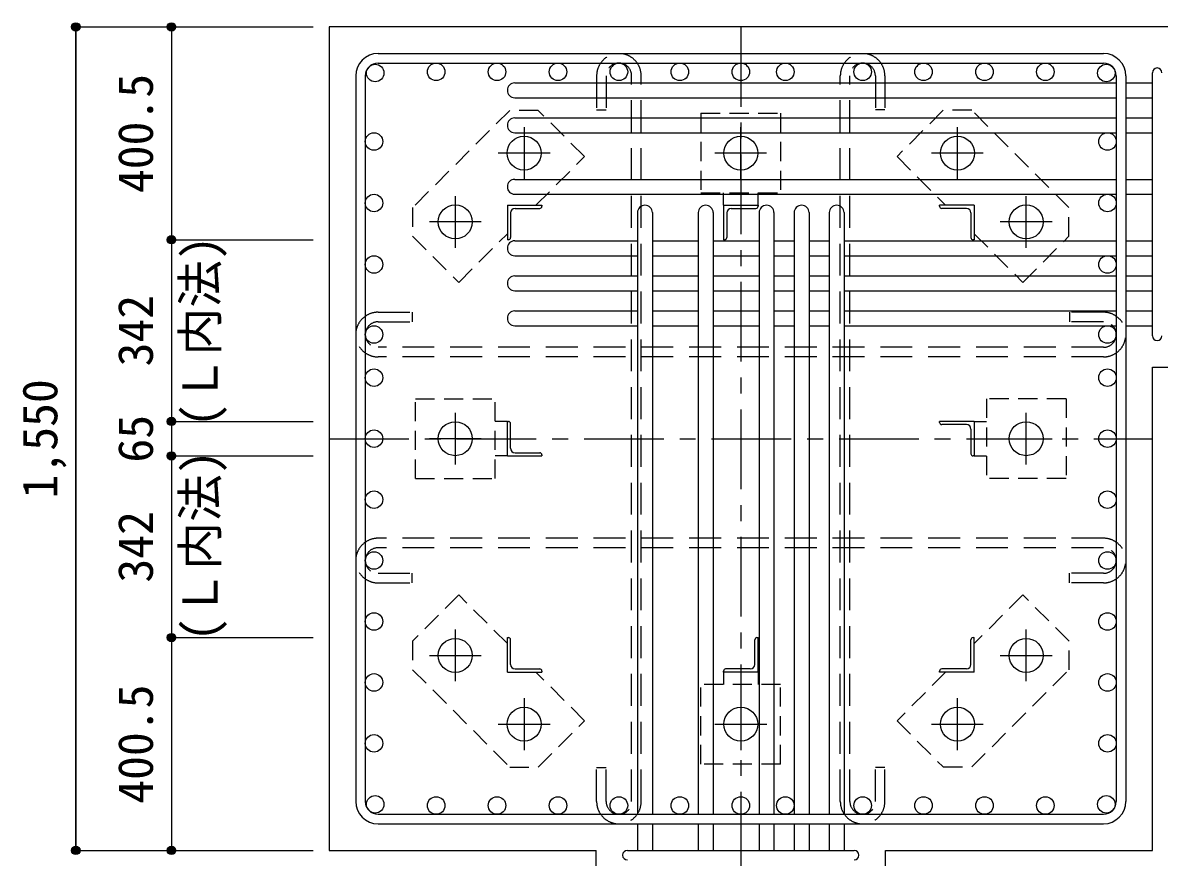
# Model space of a CAD drawing. Units: millimetres at full size, sheet at 1:30. Extents: x -5973 to 5955, y -4195 to 4201.
# Drawn here: x -800 to 1340, y 1668 to 3239 of the extents above; entities that cross this region are included whole.
import ezdxf
from ezdxf.enums import TextEntityAlignment as Align

# ---------------------------------------------------------------- set-up
doc = ezdxf.new("R2010")
doc.units = ezdxf.units.MM
doc.header["$LTSCALE"] = 30
doc.header["$PDMODE"] = 32
doc.header["$PDSIZE"] = 15
for name, pattern in [('CHAIN1', [8, 5, -1, 1, -1]), ('DASHED1', [1.8, 1.2, -0.6]), ('DASHED2', [3, 2, -1])]:
    doc.linetypes.add(name, pattern=pattern)
for name, color, linetype in [('0-1_躯体線', 2, 'Continuous'), ('0-2_アンカーボルト', 4, 'CHAIN1'), ('0-3_立上り筋', 3, 'Continuous'), ('0-4_フープ筋', 7, 'Continuous'), ('0-5_基礎梁筋', 7, 'Continuous'), ('0-6_スタラップ筋', 7, 'Continuous'), ('0-7_文字', 4, 'Continuous'), ('0-9_プレート', 4, 'DASHED1'), ('0-A_アングル', 4, 'Continuous'), ('0-C', 7, 'DASHED2'), ('0-D_寸法', 4, 'Continuous')]:
    doc.layers.add(name, color=color, linetype=linetype)
doc.styles.add('ＭＳ ゴシック', font='')
doc.styles.get('ＭＳ ゴシック').set_extended_font_data('MS Gothic')

msp = doc.modelspace()

# ---------------------------------------------------------------- linework, layer by layer
at = {"layer": '0-1_躯体線'}
for p, q in [((-222.56, 3231.03), (-222.56, 1681.03)), ((1727.44, 3231.03), (-222.56, 3231.03)), ((1327.44, 2590.53), (1727.44, 2590.53)), ((1327.44, 1681.03), (1327.44, 2590.53)), ((-222.56, 1681.03), (279.94, 1681.03)), ((279.94, 1281.03), (279.94, 1681.03)), ((824.94, 1681.03), (1327.44, 1681.03)), ((824.94, 1281.03), (824.94, 1681.03))]:
    msp.add_line(p, q, dxfattribs=at)
at = {"layer": '0-2_アンカーボルト'}
for p, q in [((144.44, 3042.23), (144.44, 2944.73)), ((552.44, 2944.73), (552.44, 3042.23)), ((960.44, 2944.73), (960.44, 3042.23)), ((193.24, 2993.53), (95.74, 2993.53)), ((601.14, 2993.53), (503.64, 2993.53)), ((1009.14, 2993.53), (911.64, 2993.53)), ((14.94, 2912.73), (14.94, 2815.23)), ((1089.94, 2815.23), (1089.94, 2912.73)), ((63.74, 2864.03), (-33.76, 2864.03)), ((1138.64, 2864.03), (1041.14, 2864.03)), ((14.94, 2504.73), (14.94, 2407.23)), ((1089.94, 2407.33), (1089.94, 2504.83)), ((63.74, 2456.03), (-33.76, 2456.03)), ((1041.14, 2456.03), (1138.64, 2456.03)), ((14.94, 2096.83), (14.94, 1999.33)), ((1089.94, 1999.33), (1089.94, 2096.83)), ((-33.76, 2048.03), (63.74, 2048.03)), ((1041.14, 2048.03), (1138.64, 2048.03)), ((144.44, 1967.33), (144.44, 1869.83)), ((552.44, 1967.33), (552.44, 1869.83)), ((960.44, 1869.83), (960.44, 1967.33)), ((95.74, 1918.53), (193.24, 1918.53)), ((503.74, 1918.53), (601.24, 1918.53)), ((911.64, 1918.53), (1009.14, 1918.53))]:
    msp.add_line(p, q, dxfattribs=at)
at = {"layer": '0-2_アンカーボルト', "color": 3, "linetype": 'Continuous'}
for centre in [(144.44, 2993.53), (552.44, 2993.53), (960.44, 2993.53), (14.94, 2864.03), (1089.94, 2864.03), (14.94, 2456.03), (1089.94, 2456.03), (14.94, 2048.03), (1089.94, 2048.03), (144.44, 1918.53), (552.44, 1918.53), (960.44, 1918.53)]:
    msp.add_circle(centre, 32, dxfattribs=at)
at = {"layer": '0-3_立上り筋'}
for centre in [(-135.87, 3144.33), (-21.15, 3146.53), (93.57, 3146.53), (208.28, 3146.53), (323, 3146.53), (437.72, 3146.53), (552.44, 3146.53), (636.44, 3146.53), (781.87, 3146.53), (896.59, 3146.53), (1011.31, 3146.53), (1126.02, 3146.53), (1240.74, 3144.33), (-138.06, 3015.33), (1242.94, 3015.33), (-138.06, 2899.68), (1242.94, 2899.68), (-138.06, 2784.03), (1242.94, 2784.03), (-138.06, 2652.03), (1242.94, 2652.03), (-138.06, 2570.75), (1242.94, 2570.75), (-138.06, 2456.03), (1242.94, 2456.03), (-138.06, 2341.31), (1242.94, 2341.31), (-138.06, 2226.6), (1242.94, 2226.6), (-138.06, 2111.88), (1242.94, 2111.88), (-138.06, 1997.16), (1242.94, 1997.16), (-138.06, 1882.44), (1242.94, 1882.44), (-135.87, 1767.73), (-21.15, 1765.53), (93.57, 1765.53), (208.28, 1765.53), (323, 1765.53), (437.72, 1765.53), (552.44, 1765.53), (636.44, 1765.53), (781.87, 1765.53), (896.59, 1765.53), (1011.31, 1765.53), (1126.02, 1765.53), (1240.74, 1767.73)]:
    msp.add_circle(centre, 16.5, dxfattribs=at)
at = {"layer": '0-4_フープ筋'}
for p, q in [((-130.56, 3181.03), (1235.44, 3181.03)), ((-130.56, 3163.03), (1235.44, 3163.03)), ((-172.56, 3139.03), (-172.56, 1773.03)), ((-154.56, 3139.03), (-154.56, 1773.03)), ((1259.44, 3139.03), (1259.44, 1773.03)), ((1277.44, 3139.03), (1277.44, 1773.03)), ((-130.56, 1749.03), (1235.44, 1749.03)), ((-130.56, 1731.03), (1235.44, 1731.03))]:
    msp.add_line(p, q, dxfattribs=at)
for centre, radius, start, end in [((-130.56, 3139.03), 42, 90, 180), ((1235.44, 3139.03), 42, 0, 90), ((-130.56, 3139.03), 24, 90, 180), ((1235.44, 3139.03), 24, 0, 90), ((-130.56, 1773.03), 42, 180, 270), ((-130.56, 1773.03), 24, 180, 270), ((1235.44, 1773.03), 42, 270, 0), ((1235.44, 1773.03), 24, 270, 0)]:
    msp.add_arc(centre, radius, start, end, dxfattribs=at)
at = {"layer": '0-5_基礎梁筋'}
for p, q in [((126.94, 3125.83), (1259.44, 3125.83)), ((1277.44, 3125.83), (1327.44, 3125.83)), ((126.94, 3097.83), (1259.44, 3097.83)), ((1277.44, 3097.83), (1327.44, 3097.83)), ((126.94, 3059.83), (1259.44, 3059.83)), ((1277.44, 3059.83), (1327.44, 3059.83)), ((126.94, 3031.83), (1259.44, 3031.83)), ((1277.44, 3031.83), (1327.44, 3031.83)), ((126.94, 2944.18), (1259.44, 2944.18)), ((1277.44, 2944.18), (1327.44, 2944.18)), ((126.94, 2916.18), (1259.44, 2916.18)), ((1277.44, 2916.18), (1327.44, 2916.18)), ((357.94, 2881.53), (357.94, 1749.03)), ((385.94, 2881.53), (385.94, 1749.03)), ((472.44, 2881.53), (472.44, 1749.03)), ((500.44, 2881.53), (500.44, 1749.03)), ((586.94, 2881.53), (586.94, 1749.03)), ((614.94, 2881.53), (614.94, 1749.03)), ((652.94, 2881.53), (652.94, 1749.03)), ((680.94, 2881.53), (680.94, 1749.03)), ((718.94, 2881.53), (718.94, 1749.03)), ((746.94, 2881.53), (746.94, 1749.03)), ((126.94, 2828.53), (357.94, 2828.53)), ((385.94, 2828.53), (472.44, 2828.53)), ((500.44, 2828.53), (586.94, 2828.53)), ((614.94, 2828.53), (652.94, 2828.53)), ((680.94, 2828.53), (718.94, 2828.53)), ((746.94, 2828.53), (1259.44, 2828.53)), ((1277.44, 2828.53), (1327.44, 2828.53)), ((126.94, 2800.53), (357.94, 2800.53)), ((385.94, 2800.53), (472.44, 2800.53)), ((500.44, 2800.53), (586.94, 2800.53)), ((614.94, 2800.53), (652.94, 2800.53)), ((680.94, 2800.53), (718.94, 2800.53)), ((746.94, 2800.53), (1259.44, 2800.53)), ((1277.44, 2800.53), (1327.44, 2800.53)), ((126.94, 2762.53), (357.94, 2762.53)), ((385.94, 2762.53), (472.44, 2762.53)), ((500.44, 2762.53), (586.94, 2762.53)), ((614.94, 2762.53), (652.94, 2762.53)), ((680.94, 2762.53), (718.94, 2762.53)), ((746.94, 2762.53), (1259.44, 2762.53)), ((1277.44, 2762.53), (1327.44, 2762.53)), ((126.94, 2734.53), (357.94, 2734.53)), ((385.94, 2734.53), (472.44, 2734.53)), ((500.44, 2734.53), (586.94, 2734.53)), ((614.94, 2734.53), (652.94, 2734.53)), ((680.94, 2734.53), (718.94, 2734.53)), ((746.94, 2734.53), (1259.44, 2734.53)), ((1277.44, 2734.53), (1327.44, 2734.53)), ((126.94, 2696.53), (357.94, 2696.53)), ((385.94, 2696.53), (472.44, 2696.53)), ((500.44, 2696.53), (586.94, 2696.53)), ((614.94, 2696.53), (652.94, 2696.53)), ((680.94, 2696.53), (718.94, 2696.53)), ((746.94, 2696.53), (1259.44, 2696.53)), ((1277.44, 2696.53), (1327.44, 2696.53)), ((126.94, 2668.53), (357.94, 2668.53)), ((385.94, 2668.53), (472.44, 2668.53)), ((500.44, 2668.53), (586.94, 2668.53)), ((614.94, 2668.53), (652.94, 2668.53)), ((680.94, 2668.53), (718.94, 2668.53)), ((746.94, 2668.53), (1259.44, 2668.53)), ((1277.44, 2668.53), (1327.44, 2668.53)), ((357.94, 1731.03), (357.94, 1681.03)), ((385.94, 1731.03), (385.94, 1681.03)), ((472.44, 1731.03), (472.44, 1681.03)), ((500.44, 1731.03), (500.44, 1681.03)), ((586.94, 1731.03), (586.94, 1681.03)), ((614.94, 1731.03), (614.94, 1681.03)), ((652.94, 1731.03), (652.94, 1681.03)), ((680.94, 1731.03), (680.94, 1681.03)), ((718.94, 1731.03), (718.94, 1681.03)), ((746.94, 1731.03), (746.94, 1681.03))]:
    msp.add_line(p, q, dxfattribs=at)
for centre, start, end in [((126.94, 3111.83), 90, 270), ((126.94, 3045.83), 90, 270), ((126.94, 2930.18), 90, 270), ((371.94, 2881.53), 0, 180), ((486.44, 2881.53), 0, 180), ((600.94, 2881.53), 0, 180), ((666.94, 2881.53), 0, 180), ((732.94, 2881.53), 0, 180), ((126.94, 2814.53), 90, 270), ((126.94, 2748.53), 90, 270), ((126.94, 2682.53), 90, 270)]:
    msp.add_arc(centre, 14, start, end, dxfattribs=at)
at = {"layer": '0-6_スタラップ筋'}
for p, q in [((1327.44, 2649.53), (1327.44, 3144.83)), ((338.94, 1681.03), (765.94, 1681.03))]:
    msp.add_line(p, q, dxfattribs=at)
for centre, start, end in [((1336.44, 3144.83), 0, 180), ((1336.44, 2649.53), 180, 0), ((338.94, 1672.03), 90, 270), ((765.94, 1672.03), 270, 90)]:
    msp.add_arc(centre, 9, start, end, dxfattribs=at)
at = {"layer": '0-9_プレート'}
for p, q in [((258.24, 2987.13), (171.24, 3074.03)), ((477.44, 3068.53), (477.44, 2918.53)), ((166.64, 2895.53), (258.24, 2987.13)), ((477.44, 2918.53), (627.44, 2918.53)), ((519.94, 2895.53), (519.94, 2918.53)), ((584.94, 2895.53), (584.94, 2918.53)), ((991.94, 2841.83), (1083.54, 2750.23)), ((1083.54, 2750.23), (1170.44, 2837.23)), ((89.94, 2381.03), (89.94, 2531.03)), ((1164.94, 2531.03), (1014.94, 2531.03)), ((1014.94, 2531.03), (1014.94, 2381.03)), ((112.94, 2488.53), (89.94, 2488.53)), ((991.94, 2488.53), (1014.94, 2488.53)), ((112.94, 2423.53), (89.94, 2423.53)), ((991.94, 2423.53), (1014.94, 2423.53)), ((-60.06, 2381.03), (89.94, 2381.03)), ((21.34, 2161.83), (-65.56, 2074.83)), ((112.94, 2070.23), (21.34, 2161.83)), ((519.94, 2016.53), (519.94, 1993.53)), ((584.94, 2016.53), (584.94, 1993.53)), ((938.24, 2016.53), (846.63, 1924.93)), ((627.44, 1993.53), (477.44, 1993.53)), ((627.44, 1843.53), (627.44, 1993.53)), ((846.63, 1924.93), (933.63, 1838.03))]:
    msp.add_line(p, q, dxfattribs=at)
for points in [[(171.24, 3074.03), (117.54, 3074.03), (-65.66, 2890.93), (-65.66, 2837.23), (21.34, 2750.23), (112.94, 2841.83)], [(477.44, 3068.53), (627.44, 3068.53), (627.44, 2918.53)], [(1170.44, 2837.23), (1170.44, 2890.93), (987.34, 3074.13), (933.64, 3074.13), (846.64, 2987.13), (938.24, 2895.53)], [(-60.06, 2381.03), (-60.06, 2531.03), (89.94, 2531.03)], [(1164.94, 2531.03), (1164.94, 2381.03), (1014.94, 2381.03)], [(933.63, 1838.03), (987.33, 1838.03), (1170.54, 2021.13), (1170.54, 2074.83), (1083.54, 2161.83), (991.94, 2070.23)], [(-65.56, 2074.83), (-65.56, 2021.13), (117.54, 1837.93), (171.24, 1837.93), (258.24, 1924.93), (166.64, 2016.53)], [(627.44, 1843.53), (477.44, 1843.53), (477.44, 1993.53)]]:
    msp.add_lwpolyline(points, dxfattribs=at)
at = {"layer": '0-A_アングル'}
for p, q in [((112.94, 2895.53), (177.94, 2895.53)), ((112.94, 2895.53), (112.94, 2830.53)), ((127.44, 2889.53), (173.94, 2889.53)), ((177.94, 2895.53), (177.94, 2893.53)), ((519.94, 2895.53), (584.94, 2895.53)), ((519.94, 2895.53), (519.94, 2830.53)), ((534.44, 2889.53), (580.94, 2889.53)), ((584.94, 2895.53), (584.94, 2893.53)), ((991.94, 2895.53), (926.94, 2895.53)), ((926.94, 2893.53), (926.94, 2895.53)), ((977.44, 2889.53), (930.94, 2889.53)), ((991.94, 2895.53), (991.94, 2830.53)), ((118.94, 2881.03), (118.94, 2834.53)), ((525.94, 2881.03), (525.94, 2834.53)), ((985.94, 2881.03), (985.94, 2834.53)), ((114.94, 2830.53), (112.94, 2830.53)), ((521.94, 2830.53), (519.94, 2830.53)), ((991.94, 2830.53), (989.94, 2830.53)), ((112.94, 2488.53), (114.94, 2488.53)), ((112.94, 2423.53), (112.94, 2488.53)), ((118.94, 2438.03), (118.94, 2484.53)), ((991.94, 2488.53), (926.94, 2488.53)), ((926.94, 2486.53), (926.94, 2488.53)), ((977.44, 2482.53), (930.94, 2482.53)), ((991.94, 2488.53), (991.94, 2423.53)), ((985.94, 2474.03), (985.94, 2427.53)), ((112.94, 2423.53), (177.94, 2423.53)), ((127.44, 2429.53), (173.94, 2429.53)), ((177.94, 2425.53), (177.94, 2423.53)), ((991.94, 2423.53), (989.94, 2423.53)), ((112.94, 2081.53), (114.94, 2081.53)), ((112.94, 2016.53), (112.94, 2081.53)), ((118.94, 2031.03), (118.94, 2077.53)), ((578.94, 2031.03), (578.94, 2077.53)), ((582.94, 2081.53), (584.94, 2081.53)), ((584.94, 2016.53), (584.94, 2081.53)), ((985.94, 2031.03), (985.94, 2077.53)), ((989.94, 2081.53), (991.94, 2081.53)), ((991.94, 2016.53), (991.94, 2081.53)), ((112.94, 2016.53), (177.94, 2016.53)), ((127.44, 2022.53), (173.94, 2022.53)), ((177.94, 2018.53), (177.94, 2016.53)), ((519.94, 2016.53), (519.94, 2018.53)), ((584.94, 2016.53), (519.94, 2016.53)), ((570.44, 2022.53), (523.94, 2022.53)), ((926.94, 2016.53), (926.94, 2018.53)), ((991.94, 2016.53), (926.94, 2016.53)), ((977.44, 2022.53), (930.94, 2022.53))]:
    msp.add_line(p, q, dxfattribs=at)
for centre, radius, start, end in [((127.44, 2881.03), 8.5, 90, 180), ((173.94, 2893.53), 4, 270, 0), ((534.44, 2881.03), 8.5, 90, 180), ((580.94, 2893.53), 4, 270, 0), ((930.94, 2893.53), 4, 180, 270), ((977.44, 2881.03), 8.5, 0, 90), ((114.94, 2834.53), 4, 270, 0), ((521.94, 2834.53), 4, 270, 0), ((989.94, 2834.53), 4, 180, 270), ((114.94, 2484.53), 4, 0, 90), ((930.94, 2486.53), 4, 180, 270), ((977.44, 2474.03), 8.5, 0, 90), ((127.44, 2438.03), 8.5, 180, 270), ((173.94, 2425.53), 4, 0, 90), ((989.94, 2427.53), 4, 180, 270), ((114.94, 2077.53), 4, 0, 90), ((582.94, 2077.53), 4, 90, 180), ((989.94, 2077.53), 4, 90, 180), ((127.44, 2031.03), 8.5, 180, 270), ((173.94, 2018.53), 4, 0, 90), ((523.94, 2018.53), 4, 90, 180), ((570.44, 2031.03), 8.5, 270, 0), ((930.94, 2018.53), 4, 90, 180), ((977.44, 2031.03), 8.5, 270, 0)]:
    msp.add_arc(centre, radius, start, end, dxfattribs=at)
at = {"layer": '0-C'}
for p, q in [((281, 3139.03), (281, 3075.03)), ((299, 3139.03), (299, 3075.03)), ((347, 1773.03), (347, 3139.03)), ((365, 1773.03), (365, 3139.03)), ((739.87, 1773.03), (739.87, 3139.03)), ((757.87, 1773.03), (757.87, 3139.03)), ((805.87, 3139.03), (805.87, 3075.03)), ((281, 3075.03), (299, 3075.03)), ((-130.56, 2694.03), (-66.56, 2694.03)), ((-130.56, 2676.03), (-66.56, 2676.03)), ((-66.56, 2694.03), (-66.56, 2676.03)), ((1235.44, 2676.03), (1171.44, 2676.03)), ((1235.44, 2628.03), (-130.56, 2628.03)), ((1235.44, 2610.03), (-130.56, 2610.03)), ((1235.44, 2268.6), (-130.56, 2268.6)), ((1235.44, 2250.6), (-130.56, 2250.6)), ((-130.56, 2202.6), (-66.56, 2202.6)), ((-130.56, 2184.6), (-66.56, 2184.6)), ((-66.56, 2184.6), (-66.56, 2202.6)), ((1235.44, 2202.6), (1171.44, 2202.6)), ((299, 1773.03), (299, 1837.03)), ((823.87, 1837.03), (805.87, 1837.03)), ((805.87, 1773.03), (805.87, 1837.03)), ((823.87, 1773.03), (823.87, 1837.03))]:
    msp.add_line(p, q, dxfattribs=at)
for points in [[(823.87, 3139.03), (823.87, 3075.03), (805.87, 3075.03)], [(1235.44, 2694.03), (1171.44, 2694.03), (1171.44, 2676.03)], [(1235.44, 2184.6), (1171.44, 2184.6), (1171.44, 2202.6)], [(281, 1773.03), (281, 1837.03), (299, 1837.03)]]:
    msp.add_lwpolyline(points, dxfattribs=at)
for centre, radius, start, end in [((323, 3139.03), 42, 0, 180), ((781.87, 3139.03), 42, 0, 180), ((323, 3139.03), 24, 0, 180), ((781.87, 3139.03), 24, 0, 180), ((-130.56, 2652.03), 42, 90, 270), ((-130.56, 2652.03), 24, 90, 270), ((1235.44, 2652.03), 42, 270, 90), ((1235.44, 2652.03), 24, 270, 90), ((-130.56, 2226.6), 42, 90, 270), ((1235.44, 2226.6), 42, 270, 90), ((-130.56, 2226.6), 24, 90, 270), ((1235.44, 2226.6), 24, 270, 90), ((323, 1773.03), 42, 180, 0), ((323, 1773.03), 24, 180, 0), ((323, 1773.03), 24, 180, 0), ((781.87, 1773.03), 42, 180, 0), ((781.87, 1773.03), 24, 180, 0)]:
    msp.add_arc(centre, radius, start, end, dxfattribs=at)
at = {"layer": '0-D_寸法'}
for p, q in [((-699.6, 3231.03), (-519.6, 3231.03)), ((-699.6, 3231.03), (-519.6, 3231.03)), ((-699.6, 3231.03), (-699.6, 1681.03)), ((-699.6, 1681.03), (-699.6, 3231.03)), ((-519.6, 3231.03), (-519.6, 2830.53)), ((-519.6, 3231.03), (-252.56, 3231.03)), ((-519.6, 2830.53), (-252.56, 2830.53)), ((-519.6, 2830.53), (-519.6, 2488.53)), ((-519.6, 2488.53), (-252.56, 2488.53)), ((-519.6, 2488.53), (-519.6, 2423.53)), ((-519.6, 2423.53), (-252.56, 2423.53)), ((-519.6, 2423.53), (-519.6, 2081.53)), ((-519.6, 2081.53), (-252.56, 2081.53)), ((-519.6, 2081.53), (-519.6, 1681.03)), ((-699.6, 1681.03), (-519.6, 1681.03)), ((-519.6, 1681.03), (-252.56, 1681.03)), ((-519.6, 1681.03), (-252.56, 1681.03))]:
    msp.add_line(p, q, dxfattribs=at)
at = {"layer": '0-D_寸法', "linetype": 'CHAIN1'}
for p, q in [((552.44, 3231.03), (552.44, 1281.03)), ((-222.56, 2456.03), (1327.44, 2456.03))]:
    msp.add_line(p, q, dxfattribs=at)
at = {"layer": '0-D_寸法'}
for centre, radius in [((-699.6, 3231.03), 8), ((-699.6, 3231.03), 7.2), ((-699.6, 3231.03), 6.4), ((-699.6, 3231.03), 5.6), ((-699.6, 3231.03), 4.8), ((-699.6, 3231.03), 4), ((-699.6, 3231.03), 3.2), ((-699.6, 3231.03), 2.4), ((-699.6, 3231.03), 1.6), ((-699.6, 3231.03), 0.8), ((-519.6, 3231.03), 8), ((-519.6, 3231.03), 7.2), ((-519.6, 3231.03), 6.4), ((-519.6, 3231.03), 5.6), ((-519.6, 3231.03), 4.8), ((-519.6, 3231.03), 4), ((-519.6, 3231.03), 3.2), ((-519.6, 3231.03), 2.4), ((-519.6, 3231.03), 1.6), ((-519.6, 3231.03), 0.8), ((-519.6, 2830.53), 8), ((-519.6, 2830.53), 7.2), ((-519.6, 2830.53), 6.4), ((-519.6, 2830.53), 5.6), ((-519.6, 2830.53), 4.8), ((-519.6, 2830.53), 4), ((-519.6, 2830.53), 3.2), ((-519.6, 2830.53), 2.4), ((-519.6, 2830.53), 1.6), ((-519.6, 2830.53), 0.8), ((-519.6, 2488.53), 8), ((-519.6, 2488.53), 7.2), ((-519.6, 2488.53), 6.4), ((-519.6, 2488.53), 5.6), ((-519.6, 2488.53), 4.8), ((-519.6, 2488.53), 4), ((-519.6, 2488.53), 3.2), ((-519.6, 2488.53), 2.4), ((-519.6, 2488.53), 1.6), ((-519.6, 2488.53), 0.8), ((-519.6, 2423.53), 8), ((-519.6, 2423.53), 7.2), ((-519.6, 2423.53), 6.4), ((-519.6, 2423.53), 5.6), ((-519.6, 2423.53), 4.8), ((-519.6, 2423.53), 4), ((-519.6, 2423.53), 3.2), ((-519.6, 2423.53), 2.4), ((-519.6, 2423.53), 1.6), ((-519.6, 2423.53), 0.8), ((-519.6, 2081.53), 8), ((-519.6, 2081.53), 7.2), ((-519.6, 2081.53), 6.4), ((-519.6, 2081.53), 5.6), ((-519.6, 2081.53), 4.8), ((-519.6, 2081.53), 4), ((-519.6, 2081.53), 3.2), ((-519.6, 2081.53), 2.4), ((-519.6, 2081.53), 1.6), ((-519.6, 2081.53), 0.8), ((-699.6, 1681.03), 8), ((-699.6, 1681.03), 7.2), ((-699.6, 1681.03), 6.4), ((-699.6, 1681.03), 5.6), ((-699.6, 1681.03), 4.8), ((-699.6, 1681.03), 4), ((-699.6, 1681.03), 3.2), ((-699.6, 1681.03), 2.4), ((-699.6, 1681.03), 1.6), ((-699.6, 1681.03), 0.8), ((-519.6, 1681.03), 8), ((-519.6, 1681.03), 7.2), ((-519.6, 1681.03), 6.4), ((-519.6, 1681.03), 5.6), ((-519.6, 1681.03), 4.8), ((-519.6, 1681.03), 4), ((-519.6, 1681.03), 3.2), ((-519.6, 1681.03), 2.4), ((-519.6, 1681.03), 1.6), ((-519.6, 1681.03), 0.8)]:
    msp.add_circle(centre, radius, dxfattribs=at)
at = {"layer": '0-D_寸法', "color": 7}
for p in [(-699.6, 3231.03), (-519.6, 3231.03), (-519.6, 3231.03), (-519.6, 2830.53), (-519.6, 2830.53), (-519.6, 2488.53), (-519.6, 2488.53), (-519.6, 2423.53), (-519.6, 2423.53), (-519.6, 2081.53), (-519.6, 2081.53), (-699.6, 1681.03), (-519.6, 1681.03), (-519.6, 1681.03)]:
    msp.add_point(p, dxfattribs=at)

# ---------------------------------------------------------------- texts
at = {"layer": '0-7_文字', "style": 'ＭＳ ゴシック'}
for p in [(-412.9, 2477.67), (-412.9, 2074.39)]:
    msp.add_text('(Ｌ内法)', height=65.98, rotation=90, dxfattribs=at).set_placement(p, align=Align.BOTTOM_LEFT)
at = {"layer": '0-D_寸法', "style": 'ＭＳ ゴシック'}
for s, p in [('400.5', (-534.6, 2918.28)), ('342', (-534.6, 2592.03)), ('1,550', (-714.6, 2343.53)), ('65', (-534.6, 2411.03)), ('342', (-534.6, 2185.03)), ('400.5', (-534.6, 1768.78))]:
    msp.add_text(s, height=65.98, rotation=90, dxfattribs=at).set_placement(p, align=Align.BOTTOM_LEFT)

doc.saveas('drawing.dxf')
